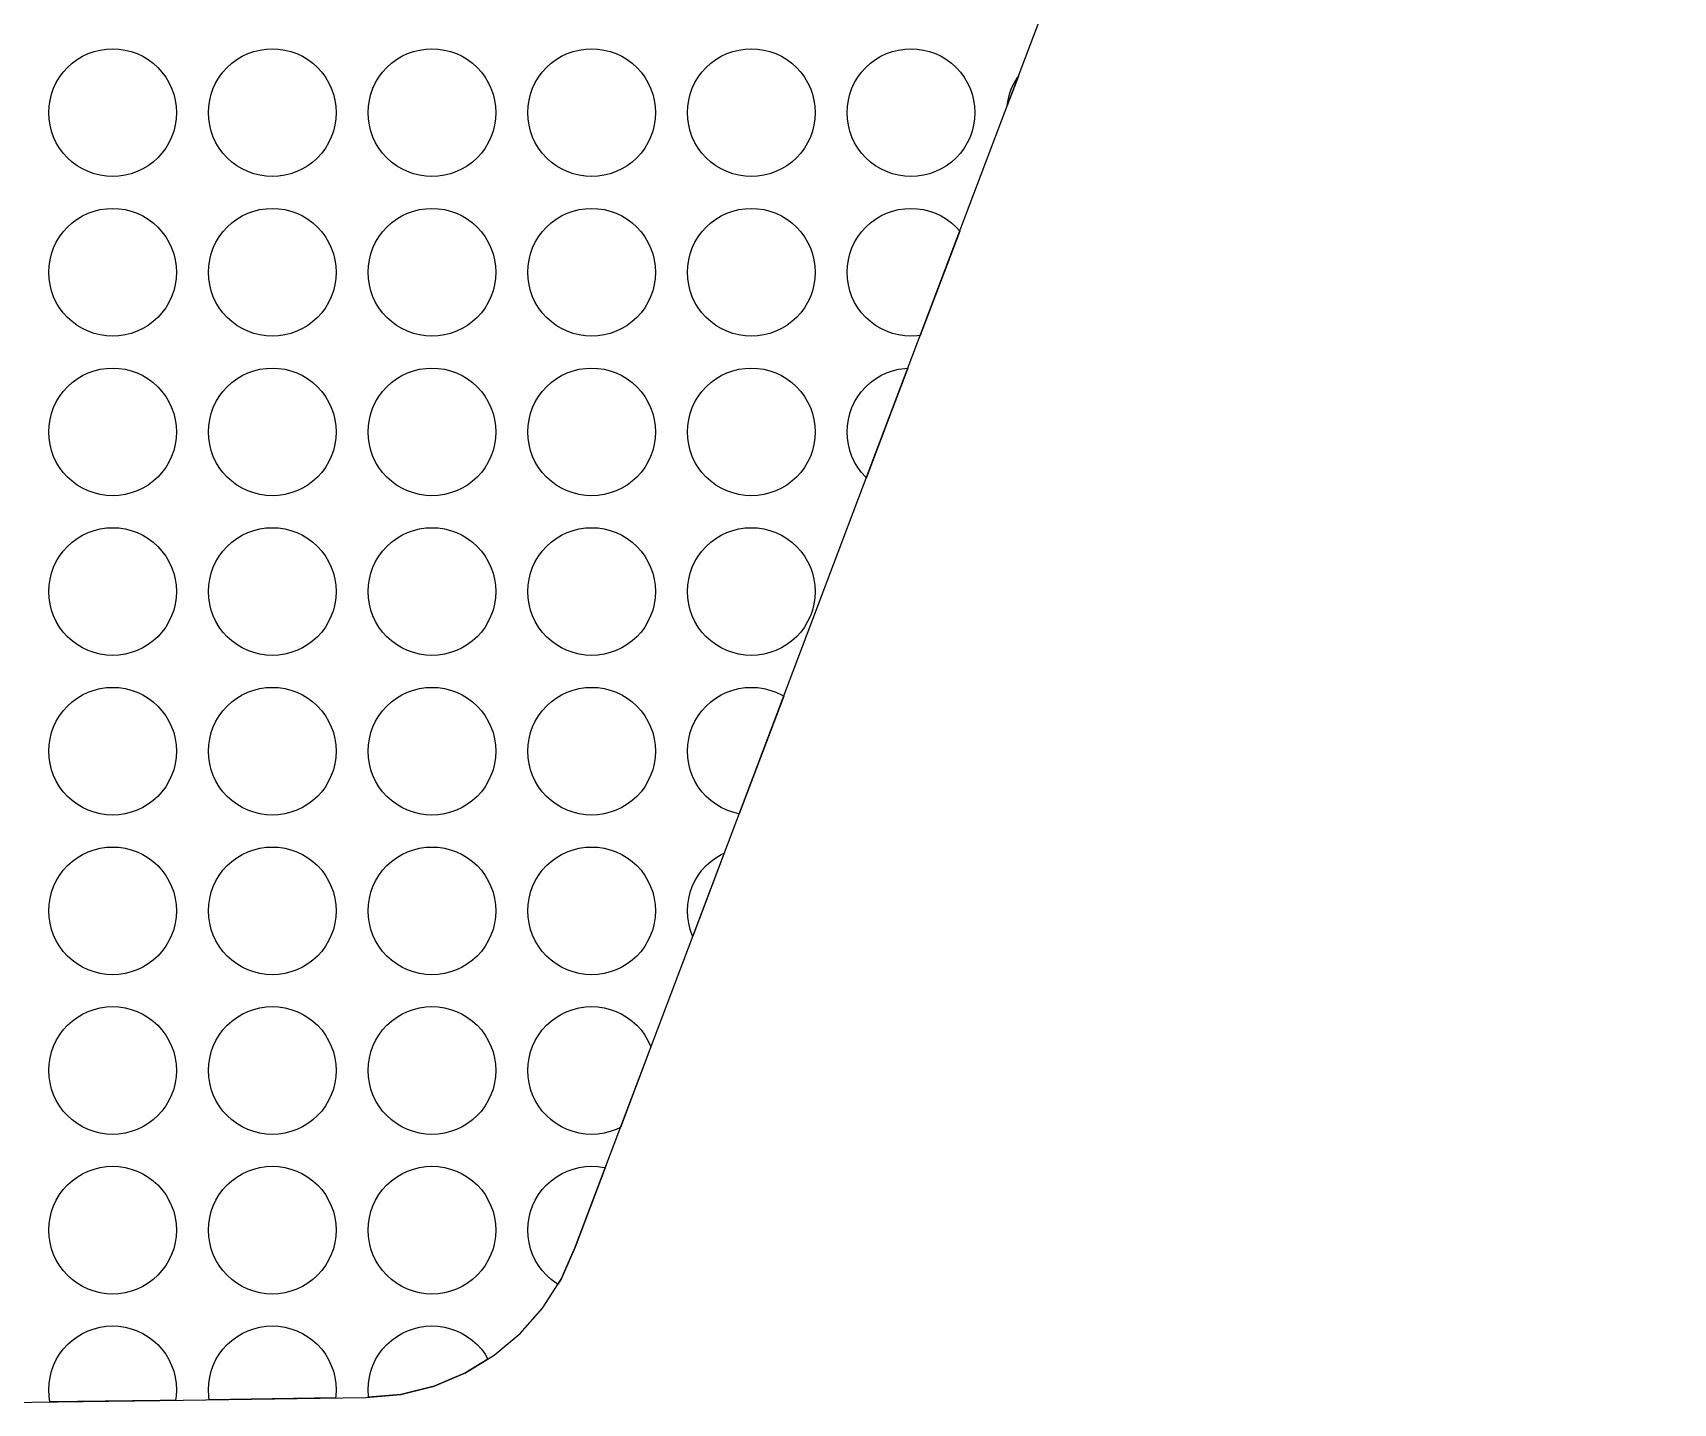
# Model space of a CAD drawing. Header units: millimetres. Extents: x 16 to 138, y -290 to -202.
# Drawn here: x 42.51 to 68.19, y -289.65 to -268.19 of the extents above; entities that cross this region are included whole.
import ezdxf

# ---------------------------------------------------------------- set-up
doc = ezdxf.new("R2010")
doc.units = ezdxf.units.MM
doc.layers.add('background', color=7, linetype='Continuous')
doc.layers.add('outline_2', color=3, linetype='Continuous')

msp = doc.modelspace()

# ---------------------------------------------------------------- linework, layer by layer
at = {"layer": 'background'}
for points in [[(44.755, -269.443), (44.751, -269.541), (44.736, -269.638), (44.712, -269.733), (44.679, -269.825), (44.637, -269.914), (44.587, -269.998), (44.528, -270.077), (44.462, -270.15), (44.39, -270.216), (44.311, -270.274), (44.227, -270.324), (44.138, -270.366), (44.046, -270.399), (43.95, -270.423), (43.853, -270.438), (43.755, -270.443), (43.657, -270.438), (43.56, -270.423), (43.465, -270.399), (43.373, -270.366), (43.284, -270.324), (43.2, -270.274), (43.121, -270.216), (43.048, -270.15), (42.982, -270.077), (42.924, -269.998), (42.873, -269.914), (42.831, -269.825), (42.798, -269.733), (42.775, -269.638), (42.76, -269.541), (42.755, -269.443), (42.76, -269.345), (42.775, -269.247), (42.798, -269.152), (42.831, -269.06), (42.873, -268.971), (42.924, -268.887), (42.982, -268.808), (43.048, -268.735), (43.121, -268.67), (43.2, -268.611), (43.284, -268.561), (43.373, -268.519), (43.465, -268.486), (43.56, -268.462), (43.657, -268.447), (43.755, -268.443), (43.853, -268.447), (43.95, -268.462), (44.046, -268.486), (44.138, -268.519), (44.227, -268.561), (44.311, -268.611), (44.39, -268.67), (44.462, -268.735), (44.528, -268.808), (44.587, -268.887), (44.637, -268.971), (44.679, -269.06), (44.712, -269.152), (44.736, -269.247), (44.751, -269.345)], [(47.255, -269.443), (47.251, -269.541), (47.236, -269.638), (47.212, -269.733), (47.179, -269.825), (47.137, -269.914), (47.087, -269.998), (47.028, -270.077), (46.962, -270.15), (46.89, -270.216), (46.811, -270.274), (46.727, -270.324), (46.638, -270.366), (46.546, -270.399), (46.45, -270.423), (46.353, -270.438), (46.255, -270.443), (46.157, -270.438), (46.06, -270.423), (45.965, -270.399), (45.873, -270.366), (45.784, -270.324), (45.7, -270.274), (45.621, -270.216), (45.548, -270.15), (45.482, -270.077), (45.424, -269.998), (45.373, -269.914), (45.331, -269.825), (45.298, -269.733), (45.275, -269.638), (45.26, -269.541), (45.255, -269.443), (45.26, -269.345), (45.275, -269.247), (45.298, -269.152), (45.331, -269.06), (45.373, -268.971), (45.424, -268.887), (45.482, -268.808), (45.548, -268.735), (45.621, -268.67), (45.7, -268.611), (45.784, -268.561), (45.873, -268.519), (45.965, -268.486), (46.06, -268.462), (46.157, -268.447), (46.255, -268.443), (46.353, -268.447), (46.45, -268.462), (46.546, -268.486), (46.638, -268.519), (46.727, -268.561), (46.811, -268.611), (46.89, -268.67), (46.962, -268.735), (47.028, -268.808), (47.087, -268.887), (47.137, -268.971), (47.179, -269.06), (47.212, -269.152), (47.236, -269.247), (47.251, -269.345)], [(49.755, -269.443), (49.751, -269.541), (49.736, -269.638), (49.712, -269.733), (49.679, -269.825), (49.637, -269.914), (49.587, -269.998), (49.528, -270.077), (49.462, -270.15), (49.39, -270.216), (49.311, -270.274), (49.227, -270.324), (49.138, -270.366), (49.046, -270.399), (48.95, -270.423), (48.853, -270.438), (48.755, -270.443), (48.657, -270.438), (48.56, -270.423), (48.465, -270.399), (48.373, -270.366), (48.284, -270.324), (48.2, -270.274), (48.121, -270.216), (48.048, -270.15), (47.982, -270.077), (47.924, -269.998), (47.873, -269.914), (47.831, -269.825), (47.798, -269.733), (47.775, -269.638), (47.76, -269.541), (47.755, -269.443), (47.76, -269.345), (47.775, -269.247), (47.798, -269.152), (47.831, -269.06), (47.873, -268.971), (47.924, -268.887), (47.982, -268.808), (48.048, -268.735), (48.121, -268.67), (48.2, -268.611), (48.284, -268.561), (48.373, -268.519), (48.465, -268.486), (48.56, -268.462), (48.657, -268.447), (48.755, -268.443), (48.853, -268.447), (48.95, -268.462), (49.046, -268.486), (49.138, -268.519), (49.227, -268.561), (49.311, -268.611), (49.39, -268.67), (49.462, -268.735), (49.528, -268.808), (49.587, -268.887), (49.637, -268.971), (49.679, -269.06), (49.712, -269.152), (49.736, -269.247), (49.751, -269.345)], [(52.255, -269.443), (52.251, -269.541), (52.236, -269.638), (52.212, -269.733), (52.179, -269.825), (52.137, -269.914), (52.087, -269.998), (52.028, -270.077), (51.962, -270.15), (51.89, -270.216), (51.811, -270.274), (51.727, -270.324), (51.638, -270.366), (51.546, -270.399), (51.45, -270.423), (51.353, -270.438), (51.255, -270.443), (51.157, -270.438), (51.06, -270.423), (50.965, -270.399), (50.873, -270.366), (50.784, -270.324), (50.7, -270.274), (50.621, -270.216), (50.548, -270.15), (50.482, -270.077), (50.424, -269.998), (50.373, -269.914), (50.331, -269.825), (50.298, -269.733), (50.275, -269.638), (50.26, -269.541), (50.255, -269.443), (50.26, -269.345), (50.275, -269.247), (50.298, -269.152), (50.331, -269.06), (50.373, -268.971), (50.424, -268.887), (50.482, -268.808), (50.548, -268.735), (50.621, -268.67), (50.7, -268.611), (50.784, -268.561), (50.873, -268.519), (50.965, -268.486), (51.06, -268.462), (51.157, -268.447), (51.255, -268.443), (51.353, -268.447), (51.45, -268.462), (51.546, -268.486), (51.638, -268.519), (51.727, -268.561), (51.811, -268.611), (51.89, -268.67), (51.962, -268.735), (52.028, -268.808), (52.087, -268.887), (52.137, -268.971), (52.179, -269.06), (52.212, -269.152), (52.236, -269.247), (52.251, -269.345)], [(54.755, -269.443), (54.751, -269.541), (54.736, -269.638), (54.712, -269.733), (54.679, -269.825), (54.637, -269.914), (54.587, -269.998), (54.528, -270.077), (54.462, -270.15), (54.39, -270.216), (54.311, -270.274), (54.227, -270.324), (54.138, -270.366), (54.046, -270.399), (53.95, -270.423), (53.853, -270.438), (53.755, -270.443), (53.657, -270.438), (53.56, -270.423), (53.465, -270.399), (53.373, -270.366), (53.284, -270.324), (53.2, -270.274), (53.121, -270.216), (53.048, -270.15), (52.982, -270.077), (52.924, -269.998), (52.873, -269.914), (52.831, -269.825), (52.798, -269.733), (52.775, -269.638), (52.76, -269.541), (52.755, -269.443), (52.76, -269.345), (52.775, -269.247), (52.798, -269.152), (52.831, -269.06), (52.873, -268.971), (52.924, -268.887), (52.982, -268.808), (53.048, -268.735), (53.121, -268.67), (53.2, -268.611), (53.284, -268.561), (53.373, -268.519), (53.465, -268.486), (53.56, -268.462), (53.657, -268.447), (53.755, -268.443), (53.853, -268.447), (53.95, -268.462), (54.046, -268.486), (54.138, -268.519), (54.227, -268.561), (54.311, -268.611), (54.39, -268.67), (54.462, -268.735), (54.528, -268.808), (54.587, -268.887), (54.637, -268.971), (54.679, -269.06), (54.712, -269.152), (54.736, -269.247), (54.751, -269.345)], [(57.255, -269.443), (57.251, -269.541), (57.236, -269.638), (57.212, -269.733), (57.179, -269.825), (57.137, -269.914), (57.087, -269.998), (57.028, -270.077), (56.962, -270.15), (56.89, -270.216), (56.811, -270.274), (56.727, -270.324), (56.638, -270.366), (56.546, -270.399), (56.45, -270.423), (56.353, -270.438), (56.255, -270.443), (56.157, -270.438), (56.06, -270.423), (55.965, -270.399), (55.873, -270.366), (55.784, -270.324), (55.7, -270.274), (55.621, -270.216), (55.548, -270.15), (55.482, -270.077), (55.424, -269.998), (55.373, -269.914), (55.331, -269.825), (55.298, -269.733), (55.275, -269.638), (55.26, -269.541), (55.255, -269.443), (55.26, -269.345), (55.275, -269.247), (55.298, -269.152), (55.331, -269.06), (55.373, -268.971), (55.424, -268.887), (55.482, -268.808), (55.548, -268.735), (55.621, -268.67), (55.7, -268.611), (55.784, -268.561), (55.873, -268.519), (55.965, -268.486), (56.06, -268.462), (56.157, -268.447), (56.255, -268.443), (56.353, -268.447), (56.45, -268.462), (56.546, -268.486), (56.638, -268.519), (56.727, -268.561), (56.811, -268.611), (56.89, -268.67), (56.962, -268.735), (57.028, -268.808), (57.087, -268.887), (57.137, -268.971), (57.179, -269.06), (57.212, -269.152), (57.236, -269.247), (57.251, -269.345)], [(57.762, -269.33), (57.775, -269.247), (57.798, -269.152), (57.831, -269.06), (57.873, -268.971), (57.924, -268.887), (57.936, -268.87)], [(44.755, -271.943), (44.751, -272.041), (44.736, -272.138), (44.712, -272.233), (44.679, -272.325), (44.637, -272.414), (44.587, -272.498), (44.528, -272.577), (44.462, -272.65), (44.39, -272.716), (44.311, -272.774), (44.227, -272.824), (44.138, -272.866), (44.046, -272.899), (43.95, -272.923), (43.853, -272.938), (43.755, -272.943), (43.657, -272.938), (43.56, -272.923), (43.465, -272.899), (43.373, -272.866), (43.284, -272.824), (43.2, -272.774), (43.121, -272.716), (43.048, -272.65), (42.982, -272.577), (42.924, -272.498), (42.873, -272.414), (42.831, -272.325), (42.798, -272.233), (42.775, -272.138), (42.76, -272.041), (42.755, -271.943), (42.76, -271.845), (42.775, -271.747), (42.798, -271.652), (42.831, -271.56), (42.873, -271.471), (42.924, -271.387), (42.982, -271.308), (43.048, -271.235), (43.121, -271.17), (43.2, -271.111), (43.284, -271.061), (43.373, -271.019), (43.465, -270.986), (43.56, -270.962), (43.657, -270.947), (43.755, -270.943), (43.853, -270.947), (43.95, -270.962), (44.046, -270.986), (44.138, -271.019), (44.227, -271.061), (44.311, -271.111), (44.39, -271.17), (44.462, -271.235), (44.528, -271.308), (44.587, -271.387), (44.637, -271.471), (44.679, -271.56), (44.712, -271.652), (44.736, -271.747), (44.751, -271.845)], [(47.255, -271.943), (47.251, -272.041), (47.236, -272.138), (47.212, -272.233), (47.179, -272.325), (47.137, -272.414), (47.087, -272.498), (47.028, -272.577), (46.962, -272.65), (46.89, -272.716), (46.811, -272.774), (46.727, -272.824), (46.638, -272.866), (46.546, -272.899), (46.45, -272.923), (46.353, -272.938), (46.255, -272.943), (46.157, -272.938), (46.06, -272.923), (45.965, -272.899), (45.873, -272.866), (45.784, -272.824), (45.7, -272.774), (45.621, -272.716), (45.548, -272.65), (45.482, -272.577), (45.424, -272.498), (45.373, -272.414), (45.331, -272.325), (45.298, -272.233), (45.275, -272.138), (45.26, -272.041), (45.255, -271.943), (45.26, -271.845), (45.275, -271.747), (45.298, -271.652), (45.331, -271.56), (45.373, -271.471), (45.424, -271.387), (45.482, -271.308), (45.548, -271.235), (45.621, -271.17), (45.7, -271.111), (45.784, -271.061), (45.873, -271.019), (45.965, -270.986), (46.06, -270.962), (46.157, -270.947), (46.255, -270.943), (46.353, -270.947), (46.45, -270.962), (46.546, -270.986), (46.638, -271.019), (46.727, -271.061), (46.811, -271.111), (46.89, -271.17), (46.962, -271.235), (47.028, -271.308), (47.087, -271.387), (47.137, -271.471), (47.179, -271.56), (47.212, -271.652), (47.236, -271.747), (47.251, -271.845)], [(49.755, -271.943), (49.751, -272.041), (49.736, -272.138), (49.712, -272.233), (49.679, -272.325), (49.637, -272.414), (49.587, -272.498), (49.528, -272.577), (49.462, -272.65), (49.39, -272.716), (49.311, -272.774), (49.227, -272.824), (49.138, -272.866), (49.046, -272.899), (48.95, -272.923), (48.853, -272.938), (48.755, -272.943), (48.657, -272.938), (48.56, -272.923), (48.465, -272.899), (48.373, -272.866), (48.284, -272.824), (48.2, -272.774), (48.121, -272.716), (48.048, -272.65), (47.982, -272.577), (47.924, -272.498), (47.873, -272.414), (47.831, -272.325), (47.798, -272.233), (47.775, -272.138), (47.76, -272.041), (47.755, -271.943), (47.76, -271.845), (47.775, -271.747), (47.798, -271.652), (47.831, -271.56), (47.873, -271.471), (47.924, -271.387), (47.982, -271.308), (48.048, -271.235), (48.121, -271.17), (48.2, -271.111), (48.284, -271.061), (48.373, -271.019), (48.465, -270.986), (48.56, -270.962), (48.657, -270.947), (48.755, -270.943), (48.853, -270.947), (48.95, -270.962), (49.046, -270.986), (49.138, -271.019), (49.227, -271.061), (49.311, -271.111), (49.39, -271.17), (49.462, -271.235), (49.528, -271.308), (49.587, -271.387), (49.637, -271.471), (49.679, -271.56), (49.712, -271.652), (49.736, -271.747), (49.751, -271.845)], [(52.255, -271.943), (52.251, -272.041), (52.236, -272.138), (52.212, -272.233), (52.179, -272.325), (52.137, -272.414), (52.087, -272.498), (52.028, -272.577), (51.962, -272.65), (51.89, -272.716), (51.811, -272.774), (51.727, -272.824), (51.638, -272.866), (51.546, -272.899), (51.45, -272.923), (51.353, -272.938), (51.255, -272.943), (51.157, -272.938), (51.06, -272.923), (50.965, -272.899), (50.873, -272.866), (50.784, -272.824), (50.7, -272.774), (50.621, -272.716), (50.548, -272.65), (50.482, -272.577), (50.424, -272.498), (50.373, -272.414), (50.331, -272.325), (50.298, -272.233), (50.275, -272.138), (50.26, -272.041), (50.255, -271.943), (50.26, -271.845), (50.275, -271.747), (50.298, -271.652), (50.331, -271.56), (50.373, -271.471), (50.424, -271.387), (50.482, -271.308), (50.548, -271.235), (50.621, -271.17), (50.7, -271.111), (50.784, -271.061), (50.873, -271.019), (50.965, -270.986), (51.06, -270.962), (51.157, -270.947), (51.255, -270.943), (51.353, -270.947), (51.45, -270.962), (51.546, -270.986), (51.638, -271.019), (51.727, -271.061), (51.811, -271.111), (51.89, -271.17), (51.962, -271.235), (52.028, -271.308), (52.087, -271.387), (52.137, -271.471), (52.179, -271.56), (52.212, -271.652), (52.236, -271.747), (52.251, -271.845)], [(54.755, -271.943), (54.751, -272.041), (54.736, -272.138), (54.712, -272.233), (54.679, -272.325), (54.637, -272.414), (54.587, -272.498), (54.528, -272.577), (54.462, -272.65), (54.39, -272.716), (54.311, -272.774), (54.227, -272.824), (54.138, -272.866), (54.046, -272.899), (53.95, -272.923), (53.853, -272.938), (53.755, -272.943), (53.657, -272.938), (53.56, -272.923), (53.465, -272.899), (53.373, -272.866), (53.284, -272.824), (53.2, -272.774), (53.121, -272.716), (53.048, -272.65), (52.982, -272.577), (52.924, -272.498), (52.873, -272.414), (52.831, -272.325), (52.798, -272.233), (52.775, -272.138), (52.76, -272.041), (52.755, -271.943), (52.76, -271.845), (52.775, -271.747), (52.798, -271.652), (52.831, -271.56), (52.873, -271.471), (52.924, -271.387), (52.982, -271.308), (53.048, -271.235), (53.121, -271.17), (53.2, -271.111), (53.284, -271.061), (53.373, -271.019), (53.465, -270.986), (53.56, -270.962), (53.657, -270.947), (53.755, -270.943), (53.853, -270.947), (53.95, -270.962), (54.046, -270.986), (54.138, -271.019), (54.227, -271.061), (54.311, -271.111), (54.39, -271.17), (54.462, -271.235), (54.528, -271.308), (54.587, -271.387), (54.637, -271.471), (54.679, -271.56), (54.712, -271.652), (54.736, -271.747), (54.751, -271.845)], [(56.4, -272.931), (56.353, -272.938), (56.255, -272.943), (56.157, -272.938), (56.06, -272.923), (55.965, -272.899), (55.873, -272.866), (55.784, -272.824), (55.7, -272.774), (55.621, -272.716), (55.548, -272.65), (55.482, -272.577), (55.424, -272.498), (55.373, -272.414), (55.331, -272.325), (55.298, -272.233), (55.275, -272.138), (55.26, -272.041), (55.255, -271.943), (55.26, -271.845), (55.275, -271.747), (55.298, -271.652), (55.331, -271.56), (55.373, -271.471), (55.424, -271.387), (55.482, -271.308), (55.548, -271.235), (55.621, -271.17), (55.7, -271.111), (55.784, -271.061), (55.873, -271.019), (55.965, -270.986), (56.06, -270.962), (56.157, -270.947), (56.255, -270.943), (56.353, -270.947), (56.45, -270.962), (56.546, -270.986), (56.638, -271.019), (56.727, -271.061), (56.811, -271.111), (56.89, -271.17), (56.962, -271.235), (57.018, -271.297)], [(44.755, -274.443), (44.751, -274.541), (44.736, -274.638), (44.712, -274.733), (44.679, -274.825), (44.637, -274.914), (44.587, -274.998), (44.528, -275.077), (44.462, -275.15), (44.39, -275.216), (44.311, -275.274), (44.227, -275.324), (44.138, -275.366), (44.046, -275.399), (43.95, -275.423), (43.853, -275.438), (43.755, -275.443), (43.657, -275.438), (43.56, -275.423), (43.465, -275.399), (43.373, -275.366), (43.284, -275.324), (43.2, -275.274), (43.121, -275.216), (43.048, -275.15), (42.982, -275.077), (42.924, -274.998), (42.873, -274.914), (42.831, -274.825), (42.798, -274.733), (42.775, -274.638), (42.76, -274.541), (42.755, -274.443), (42.76, -274.345), (42.775, -274.247), (42.798, -274.152), (42.831, -274.06), (42.873, -273.971), (42.924, -273.887), (42.982, -273.808), (43.048, -273.735), (43.121, -273.67), (43.2, -273.611), (43.284, -273.561), (43.373, -273.519), (43.465, -273.486), (43.56, -273.462), (43.657, -273.447), (43.755, -273.443), (43.853, -273.447), (43.95, -273.462), (44.046, -273.486), (44.138, -273.519), (44.227, -273.561), (44.311, -273.611), (44.39, -273.67), (44.462, -273.735), (44.528, -273.808), (44.587, -273.887), (44.637, -273.971), (44.679, -274.06), (44.712, -274.152), (44.736, -274.247), (44.751, -274.345)], [(47.255, -274.443), (47.251, -274.541), (47.236, -274.638), (47.212, -274.733), (47.179, -274.825), (47.137, -274.914), (47.087, -274.998), (47.028, -275.077), (46.962, -275.15), (46.89, -275.216), (46.811, -275.274), (46.727, -275.324), (46.638, -275.366), (46.546, -275.399), (46.45, -275.423), (46.353, -275.438), (46.255, -275.443), (46.157, -275.438), (46.06, -275.423), (45.965, -275.399), (45.873, -275.366), (45.784, -275.324), (45.7, -275.274), (45.621, -275.216), (45.548, -275.15), (45.482, -275.077), (45.424, -274.998), (45.373, -274.914), (45.331, -274.825), (45.298, -274.733), (45.275, -274.638), (45.26, -274.541), (45.255, -274.443), (45.26, -274.345), (45.275, -274.247), (45.298, -274.152), (45.331, -274.06), (45.373, -273.971), (45.424, -273.887), (45.482, -273.808), (45.548, -273.735), (45.621, -273.67), (45.7, -273.611), (45.784, -273.561), (45.873, -273.519), (45.965, -273.486), (46.06, -273.462), (46.157, -273.447), (46.255, -273.443), (46.353, -273.447), (46.45, -273.462), (46.546, -273.486), (46.638, -273.519), (46.727, -273.561), (46.811, -273.611), (46.89, -273.67), (46.962, -273.735), (47.028, -273.808), (47.087, -273.887), (47.137, -273.971), (47.179, -274.06), (47.212, -274.152), (47.236, -274.247), (47.251, -274.345)], [(49.755, -274.443), (49.751, -274.541), (49.736, -274.638), (49.712, -274.733), (49.679, -274.825), (49.637, -274.914), (49.587, -274.998), (49.528, -275.077), (49.462, -275.15), (49.39, -275.216), (49.311, -275.274), (49.227, -275.324), (49.138, -275.366), (49.046, -275.399), (48.95, -275.423), (48.853, -275.438), (48.755, -275.443), (48.657, -275.438), (48.56, -275.423), (48.465, -275.399), (48.373, -275.366), (48.284, -275.324), (48.2, -275.274), (48.121, -275.216), (48.048, -275.15), (47.982, -275.077), (47.924, -274.998), (47.873, -274.914), (47.831, -274.825), (47.798, -274.733), (47.775, -274.638), (47.76, -274.541), (47.755, -274.443), (47.76, -274.345), (47.775, -274.247), (47.798, -274.152), (47.831, -274.06), (47.873, -273.971), (47.924, -273.887), (47.982, -273.808), (48.048, -273.735), (48.121, -273.67), (48.2, -273.611), (48.284, -273.561), (48.373, -273.519), (48.465, -273.486), (48.56, -273.462), (48.657, -273.447), (48.755, -273.443), (48.853, -273.447), (48.95, -273.462), (49.046, -273.486), (49.138, -273.519), (49.227, -273.561), (49.311, -273.611), (49.39, -273.67), (49.462, -273.735), (49.528, -273.808), (49.587, -273.887), (49.637, -273.971), (49.679, -274.06), (49.712, -274.152), (49.736, -274.247), (49.751, -274.345)], [(52.255, -274.443), (52.251, -274.541), (52.236, -274.638), (52.212, -274.733), (52.179, -274.825), (52.137, -274.914), (52.087, -274.998), (52.028, -275.077), (51.962, -275.15), (51.89, -275.216), (51.811, -275.274), (51.727, -275.324), (51.638, -275.366), (51.546, -275.399), (51.45, -275.423), (51.353, -275.438), (51.255, -275.443), (51.157, -275.438), (51.06, -275.423), (50.965, -275.399), (50.873, -275.366), (50.784, -275.324), (50.7, -275.274), (50.621, -275.216), (50.548, -275.15), (50.482, -275.077), (50.424, -274.998), (50.373, -274.914), (50.331, -274.825), (50.298, -274.733), (50.275, -274.638), (50.26, -274.541), (50.255, -274.443), (50.26, -274.345), (50.275, -274.247), (50.298, -274.152), (50.331, -274.06), (50.373, -273.971), (50.424, -273.887), (50.482, -273.808), (50.548, -273.735), (50.621, -273.67), (50.7, -273.611), (50.784, -273.561), (50.873, -273.519), (50.965, -273.486), (51.06, -273.462), (51.157, -273.447), (51.255, -273.443), (51.353, -273.447), (51.45, -273.462), (51.546, -273.486), (51.638, -273.519), (51.727, -273.561), (51.811, -273.611), (51.89, -273.67), (51.962, -273.735), (52.028, -273.808), (52.087, -273.887), (52.137, -273.971), (52.179, -274.06), (52.212, -274.152), (52.236, -274.247), (52.251, -274.345)], [(54.755, -274.443), (54.751, -274.541), (54.736, -274.638), (54.712, -274.733), (54.679, -274.825), (54.637, -274.914), (54.587, -274.998), (54.528, -275.077), (54.462, -275.15), (54.39, -275.216), (54.311, -275.274), (54.227, -275.324), (54.138, -275.366), (54.046, -275.399), (53.95, -275.423), (53.853, -275.438), (53.755, -275.443), (53.657, -275.438), (53.56, -275.423), (53.465, -275.399), (53.373, -275.366), (53.284, -275.324), (53.2, -275.274), (53.121, -275.216), (53.048, -275.15), (52.982, -275.077), (52.924, -274.998), (52.873, -274.914), (52.831, -274.825), (52.798, -274.733), (52.775, -274.638), (52.76, -274.541), (52.755, -274.443), (52.76, -274.345), (52.775, -274.247), (52.798, -274.152), (52.831, -274.06), (52.873, -273.971), (52.924, -273.887), (52.982, -273.808), (53.048, -273.735), (53.121, -273.67), (53.2, -273.611), (53.284, -273.561), (53.373, -273.519), (53.465, -273.486), (53.56, -273.462), (53.657, -273.447), (53.755, -273.443), (53.853, -273.447), (53.95, -273.462), (54.046, -273.486), (54.138, -273.519), (54.227, -273.561), (54.311, -273.611), (54.39, -273.67), (54.462, -273.735), (54.528, -273.808), (54.587, -273.887), (54.637, -273.971), (54.679, -274.06), (54.712, -274.152), (54.736, -274.247), (54.751, -274.345)], [(55.909, -274.228), (55.557, -275.158), (55.548, -275.15), (55.482, -275.077), (55.424, -274.998), (55.373, -274.914), (55.331, -274.825), (55.298, -274.733), (55.275, -274.638), (55.26, -274.541), (55.255, -274.443), (55.26, -274.345), (55.275, -274.247), (55.298, -274.152), (55.331, -274.06), (55.373, -273.971), (55.424, -273.887), (55.482, -273.808), (55.548, -273.735), (55.621, -273.67), (55.7, -273.611), (55.784, -273.561), (55.873, -273.519), (55.965, -273.486), (56.06, -273.462), (56.157, -273.447), (56.205, -273.445)], [(44.755, -276.943), (44.751, -277.041), (44.736, -277.138), (44.712, -277.233), (44.679, -277.325), (44.637, -277.414), (44.587, -277.498), (44.528, -277.577), (44.462, -277.65), (44.39, -277.716), (44.311, -277.774), (44.227, -277.824), (44.138, -277.866), (44.046, -277.899), (43.95, -277.923), (43.853, -277.938), (43.755, -277.943), (43.657, -277.938), (43.56, -277.923), (43.465, -277.899), (43.373, -277.866), (43.284, -277.824), (43.2, -277.774), (43.121, -277.716), (43.048, -277.65), (42.982, -277.577), (42.924, -277.498), (42.873, -277.414), (42.831, -277.325), (42.798, -277.233), (42.775, -277.138), (42.76, -277.041), (42.755, -276.943), (42.76, -276.845), (42.775, -276.747), (42.798, -276.652), (42.831, -276.56), (42.873, -276.471), (42.924, -276.387), (42.982, -276.308), (43.048, -276.235), (43.121, -276.17), (43.2, -276.111), (43.284, -276.061), (43.373, -276.019), (43.465, -275.986), (43.56, -275.962), (43.657, -275.947), (43.755, -275.943), (43.853, -275.947), (43.95, -275.962), (44.046, -275.986), (44.138, -276.019), (44.227, -276.061), (44.311, -276.111), (44.39, -276.17), (44.462, -276.235), (44.528, -276.308), (44.587, -276.387), (44.637, -276.471), (44.679, -276.56), (44.712, -276.652), (44.736, -276.747), (44.751, -276.845)], [(47.255, -276.943), (47.251, -277.041), (47.236, -277.138), (47.212, -277.233), (47.179, -277.325), (47.137, -277.414), (47.087, -277.498), (47.028, -277.577), (46.962, -277.65), (46.89, -277.716), (46.811, -277.774), (46.727, -277.824), (46.638, -277.866), (46.546, -277.899), (46.45, -277.923), (46.353, -277.938), (46.255, -277.943), (46.157, -277.938), (46.06, -277.923), (45.965, -277.899), (45.873, -277.866), (45.784, -277.824), (45.7, -277.774), (45.621, -277.716), (45.548, -277.65), (45.482, -277.577), (45.424, -277.498), (45.373, -277.414), (45.331, -277.325), (45.298, -277.233), (45.275, -277.138), (45.26, -277.041), (45.255, -276.943), (45.26, -276.845), (45.275, -276.747), (45.298, -276.652), (45.331, -276.56), (45.373, -276.471), (45.424, -276.387), (45.482, -276.308), (45.548, -276.235), (45.621, -276.17), (45.7, -276.111), (45.784, -276.061), (45.873, -276.019), (45.965, -275.986), (46.06, -275.962), (46.157, -275.947), (46.255, -275.943), (46.353, -275.947), (46.45, -275.962), (46.546, -275.986), (46.638, -276.019), (46.727, -276.061), (46.811, -276.111), (46.89, -276.17), (46.962, -276.235), (47.028, -276.308), (47.087, -276.387), (47.137, -276.471), (47.179, -276.56), (47.212, -276.652), (47.236, -276.747), (47.251, -276.845)], [(49.755, -276.943), (49.751, -277.041), (49.736, -277.138), (49.712, -277.233), (49.679, -277.325), (49.637, -277.414), (49.587, -277.498), (49.528, -277.577), (49.462, -277.65), (49.39, -277.716), (49.311, -277.774), (49.227, -277.824), (49.138, -277.866), (49.046, -277.899), (48.95, -277.923), (48.853, -277.938), (48.755, -277.943), (48.657, -277.938), (48.56, -277.923), (48.465, -277.899), (48.373, -277.866), (48.284, -277.824), (48.2, -277.774), (48.121, -277.716), (48.048, -277.65), (47.982, -277.577), (47.924, -277.498), (47.873, -277.414), (47.831, -277.325), (47.798, -277.233), (47.775, -277.138), (47.76, -277.041), (47.755, -276.943), (47.76, -276.845), (47.775, -276.747), (47.798, -276.652), (47.831, -276.56), (47.873, -276.471), (47.924, -276.387), (47.982, -276.308), (48.048, -276.235), (48.121, -276.17), (48.2, -276.111), (48.284, -276.061), (48.373, -276.019), (48.465, -275.986), (48.56, -275.962), (48.657, -275.947), (48.755, -275.943), (48.853, -275.947), (48.95, -275.962), (49.046, -275.986), (49.138, -276.019), (49.227, -276.061), (49.311, -276.111), (49.39, -276.17), (49.462, -276.235), (49.528, -276.308), (49.587, -276.387), (49.637, -276.471), (49.679, -276.56), (49.712, -276.652), (49.736, -276.747), (49.751, -276.845)], [(52.255, -276.943), (52.251, -277.041), (52.236, -277.138), (52.212, -277.233), (52.179, -277.325), (52.137, -277.414), (52.087, -277.498), (52.028, -277.577), (51.962, -277.65), (51.89, -277.716), (51.811, -277.774), (51.727, -277.824), (51.638, -277.866), (51.546, -277.899), (51.45, -277.923), (51.353, -277.938), (51.255, -277.943), (51.157, -277.938), (51.06, -277.923), (50.965, -277.899), (50.873, -277.866), (50.784, -277.824), (50.7, -277.774), (50.621, -277.716), (50.548, -277.65), (50.482, -277.577), (50.424, -277.498), (50.373, -277.414), (50.331, -277.325), (50.298, -277.233), (50.275, -277.138), (50.26, -277.041), (50.255, -276.943), (50.26, -276.845), (50.275, -276.747), (50.298, -276.652), (50.331, -276.56), (50.373, -276.471), (50.424, -276.387), (50.482, -276.308), (50.548, -276.235), (50.621, -276.17), (50.7, -276.111), (50.784, -276.061), (50.873, -276.019), (50.965, -275.986), (51.06, -275.962), (51.157, -275.947), (51.255, -275.943), (51.353, -275.947), (51.45, -275.962), (51.546, -275.986), (51.638, -276.019), (51.727, -276.061), (51.811, -276.111), (51.89, -276.17), (51.962, -276.235), (52.028, -276.308), (52.087, -276.387), (52.137, -276.471), (52.179, -276.56), (52.212, -276.652), (52.236, -276.747), (52.251, -276.845)], [(54.755, -276.943), (54.751, -277.041), (54.736, -277.138), (54.712, -277.233), (54.679, -277.325), (54.637, -277.414), (54.587, -277.498), (54.528, -277.577), (54.462, -277.65), (54.39, -277.716), (54.311, -277.774), (54.227, -277.824), (54.138, -277.866), (54.046, -277.899), (53.95, -277.923), (53.853, -277.938), (53.755, -277.943), (53.657, -277.938), (53.56, -277.923), (53.465, -277.899), (53.373, -277.866), (53.284, -277.824), (53.2, -277.774), (53.121, -277.716), (53.048, -277.65), (52.982, -277.577), (52.924, -277.498), (52.873, -277.414), (52.831, -277.325), (52.798, -277.233), (52.775, -277.138), (52.76, -277.041), (52.755, -276.943), (52.76, -276.845), (52.775, -276.747), (52.798, -276.652), (52.831, -276.56), (52.873, -276.471), (52.924, -276.387), (52.982, -276.308), (53.048, -276.235), (53.121, -276.17), (53.2, -276.111), (53.284, -276.061), (53.373, -276.019), (53.465, -275.986), (53.56, -275.962), (53.657, -275.947), (53.755, -275.943), (53.853, -275.947), (53.95, -275.962), (54.046, -275.986), (54.138, -276.019), (54.227, -276.061), (54.311, -276.111), (54.39, -276.17), (54.462, -276.235), (54.528, -276.308), (54.587, -276.387), (54.637, -276.471), (54.679, -276.56), (54.712, -276.652), (54.736, -276.747), (54.751, -276.845)], [(44.755, -279.443), (44.751, -279.541), (44.736, -279.638), (44.712, -279.733), (44.679, -279.825), (44.637, -279.914), (44.587, -279.998), (44.528, -280.077), (44.462, -280.15), (44.39, -280.216), (44.311, -280.274), (44.227, -280.324), (44.138, -280.366), (44.046, -280.399), (43.95, -280.423), (43.853, -280.438), (43.755, -280.443), (43.657, -280.438), (43.56, -280.423), (43.465, -280.399), (43.373, -280.366), (43.284, -280.324), (43.2, -280.274), (43.121, -280.216), (43.048, -280.15), (42.982, -280.077), (42.924, -279.998), (42.873, -279.914), (42.831, -279.825), (42.798, -279.733), (42.775, -279.638), (42.76, -279.541), (42.755, -279.443), (42.76, -279.345), (42.775, -279.247), (42.798, -279.152), (42.831, -279.06), (42.873, -278.971), (42.924, -278.887), (42.982, -278.808), (43.048, -278.735), (43.121, -278.67), (43.2, -278.611), (43.284, -278.561), (43.373, -278.519), (43.465, -278.486), (43.56, -278.462), (43.657, -278.447), (43.755, -278.443), (43.853, -278.447), (43.95, -278.462), (44.046, -278.486), (44.138, -278.519), (44.227, -278.561), (44.311, -278.611), (44.39, -278.67), (44.462, -278.735), (44.528, -278.808), (44.587, -278.887), (44.637, -278.971), (44.679, -279.06), (44.712, -279.152), (44.736, -279.247), (44.751, -279.345)], [(47.255, -279.443), (47.251, -279.541), (47.236, -279.638), (47.212, -279.733), (47.179, -279.825), (47.137, -279.914), (47.087, -279.998), (47.028, -280.077), (46.962, -280.15), (46.89, -280.216), (46.811, -280.274), (46.727, -280.324), (46.638, -280.366), (46.546, -280.399), (46.45, -280.423), (46.353, -280.438), (46.255, -280.443), (46.157, -280.438), (46.06, -280.423), (45.965, -280.399), (45.873, -280.366), (45.784, -280.324), (45.7, -280.274), (45.621, -280.216), (45.548, -280.15), (45.482, -280.077), (45.424, -279.998), (45.373, -279.914), (45.331, -279.825), (45.298, -279.733), (45.275, -279.638), (45.26, -279.541), (45.255, -279.443), (45.26, -279.345), (45.275, -279.247), (45.298, -279.152), (45.331, -279.06), (45.373, -278.971), (45.424, -278.887), (45.482, -278.808), (45.548, -278.735), (45.621, -278.67), (45.7, -278.611), (45.784, -278.561), (45.873, -278.519), (45.965, -278.486), (46.06, -278.462), (46.157, -278.447), (46.255, -278.443), (46.353, -278.447), (46.45, -278.462), (46.546, -278.486), (46.638, -278.519), (46.727, -278.561), (46.811, -278.611), (46.89, -278.67), (46.962, -278.735), (47.028, -278.808), (47.087, -278.887), (47.137, -278.971), (47.179, -279.06), (47.212, -279.152), (47.236, -279.247), (47.251, -279.345)], [(49.755, -279.443), (49.751, -279.541), (49.736, -279.638), (49.712, -279.733), (49.679, -279.825), (49.637, -279.914), (49.587, -279.998), (49.528, -280.077), (49.462, -280.15), (49.39, -280.216), (49.311, -280.274), (49.227, -280.324), (49.138, -280.366), (49.046, -280.399), (48.95, -280.423), (48.853, -280.438), (48.755, -280.443), (48.657, -280.438), (48.56, -280.423), (48.465, -280.399), (48.373, -280.366), (48.284, -280.324), (48.2, -280.274), (48.121, -280.216), (48.048, -280.15), (47.982, -280.077), (47.924, -279.998), (47.873, -279.914), (47.831, -279.825), (47.798, -279.733), (47.775, -279.638), (47.76, -279.541), (47.755, -279.443), (47.76, -279.345), (47.775, -279.247), (47.798, -279.152), (47.831, -279.06), (47.873, -278.971), (47.924, -278.887), (47.982, -278.808), (48.048, -278.735), (48.121, -278.67), (48.2, -278.611), (48.284, -278.561), (48.373, -278.519), (48.465, -278.486), (48.56, -278.462), (48.657, -278.447), (48.755, -278.443), (48.853, -278.447), (48.95, -278.462), (49.046, -278.486), (49.138, -278.519), (49.227, -278.561), (49.311, -278.611), (49.39, -278.67), (49.462, -278.735), (49.528, -278.808), (49.587, -278.887), (49.637, -278.971), (49.679, -279.06), (49.712, -279.152), (49.736, -279.247), (49.751, -279.345)], [(52.255, -279.443), (52.251, -279.541), (52.236, -279.638), (52.212, -279.733), (52.179, -279.825), (52.137, -279.914), (52.087, -279.998), (52.028, -280.077), (51.962, -280.15), (51.89, -280.216), (51.811, -280.274), (51.727, -280.324), (51.638, -280.366), (51.546, -280.399), (51.45, -280.423), (51.353, -280.438), (51.255, -280.443), (51.157, -280.438), (51.06, -280.423), (50.965, -280.399), (50.873, -280.366), (50.784, -280.324), (50.7, -280.274), (50.621, -280.216), (50.548, -280.15), (50.482, -280.077), (50.424, -279.998), (50.373, -279.914), (50.331, -279.825), (50.298, -279.733), (50.275, -279.638), (50.26, -279.541), (50.255, -279.443), (50.26, -279.345), (50.275, -279.247), (50.298, -279.152), (50.331, -279.06), (50.373, -278.971), (50.424, -278.887), (50.482, -278.808), (50.548, -278.735), (50.621, -278.67), (50.7, -278.611), (50.784, -278.561), (50.873, -278.519), (50.965, -278.486), (51.06, -278.462), (51.157, -278.447), (51.255, -278.443), (51.353, -278.447), (51.45, -278.462), (51.546, -278.486), (51.638, -278.519), (51.727, -278.561), (51.811, -278.611), (51.89, -278.67), (51.962, -278.735), (52.028, -278.808), (52.087, -278.887), (52.137, -278.971), (52.179, -279.06), (52.212, -279.152), (52.236, -279.247), (52.251, -279.345)], [(53.564, -280.424), (53.56, -280.423), (53.465, -280.399), (53.373, -280.366), (53.284, -280.324), (53.2, -280.274), (53.121, -280.216), (53.048, -280.15), (52.982, -280.077), (52.924, -279.998), (52.873, -279.914), (52.831, -279.825), (52.798, -279.733), (52.775, -279.638), (52.76, -279.541), (52.755, -279.443), (52.76, -279.345), (52.775, -279.247), (52.798, -279.152), (52.831, -279.06), (52.873, -278.971), (52.924, -278.887), (52.982, -278.808), (53.048, -278.735), (53.121, -278.67), (53.2, -278.611), (53.284, -278.561), (53.373, -278.519), (53.465, -278.486), (53.56, -278.462), (53.657, -278.447), (53.755, -278.443), (53.853, -278.447), (53.95, -278.462), (54.046, -278.486), (54.138, -278.519), (54.227, -278.561), (54.262, -278.581)], [(44.755, -281.943), (44.751, -282.041), (44.736, -282.138), (44.712, -282.233), (44.679, -282.325), (44.637, -282.414), (44.587, -282.498), (44.528, -282.577), (44.462, -282.65), (44.39, -282.716), (44.311, -282.774), (44.227, -282.824), (44.138, -282.866), (44.046, -282.899), (43.95, -282.923), (43.853, -282.938), (43.755, -282.943), (43.657, -282.938), (43.56, -282.923), (43.465, -282.899), (43.373, -282.866), (43.284, -282.824), (43.2, -282.774), (43.121, -282.716), (43.048, -282.65), (42.982, -282.577), (42.924, -282.498), (42.873, -282.414), (42.831, -282.325), (42.798, -282.233), (42.775, -282.138), (42.76, -282.041), (42.755, -281.943), (42.76, -281.845), (42.775, -281.747), (42.798, -281.652), (42.831, -281.56), (42.873, -281.471), (42.924, -281.387), (42.982, -281.308), (43.048, -281.235), (43.121, -281.17), (43.2, -281.111), (43.284, -281.061), (43.373, -281.019), (43.465, -280.986), (43.56, -280.962), (43.657, -280.947), (43.755, -280.943), (43.853, -280.947), (43.95, -280.962), (44.046, -280.986), (44.138, -281.019), (44.227, -281.061), (44.311, -281.111), (44.39, -281.17), (44.462, -281.235), (44.528, -281.308), (44.587, -281.387), (44.637, -281.471), (44.679, -281.56), (44.712, -281.652), (44.736, -281.747), (44.751, -281.845)], [(47.255, -281.943), (47.251, -282.041), (47.236, -282.138), (47.212, -282.233), (47.179, -282.325), (47.137, -282.414), (47.087, -282.498), (47.028, -282.577), (46.962, -282.65), (46.89, -282.716), (46.811, -282.774), (46.727, -282.824), (46.638, -282.866), (46.546, -282.899), (46.45, -282.923), (46.353, -282.938), (46.255, -282.943), (46.157, -282.938), (46.06, -282.923), (45.965, -282.899), (45.873, -282.866), (45.784, -282.824), (45.7, -282.774), (45.621, -282.716), (45.548, -282.65), (45.482, -282.577), (45.424, -282.498), (45.373, -282.414), (45.331, -282.325), (45.298, -282.233), (45.275, -282.138), (45.26, -282.041), (45.255, -281.943), (45.26, -281.845), (45.275, -281.747), (45.298, -281.652), (45.331, -281.56), (45.373, -281.471), (45.424, -281.387), (45.482, -281.308), (45.548, -281.235), (45.621, -281.17), (45.7, -281.111), (45.784, -281.061), (45.873, -281.019), (45.965, -280.986), (46.06, -280.962), (46.157, -280.947), (46.255, -280.943), (46.353, -280.947), (46.45, -280.962), (46.546, -280.986), (46.638, -281.019), (46.727, -281.061), (46.811, -281.111), (46.89, -281.17), (46.962, -281.235), (47.028, -281.308), (47.087, -281.387), (47.137, -281.471), (47.179, -281.56), (47.212, -281.652), (47.236, -281.747), (47.251, -281.845)], [(49.755, -281.943), (49.751, -282.041), (49.736, -282.138), (49.712, -282.233), (49.679, -282.325), (49.637, -282.414), (49.587, -282.498), (49.528, -282.577), (49.462, -282.65), (49.39, -282.716), (49.311, -282.774), (49.227, -282.824), (49.138, -282.866), (49.046, -282.899), (48.95, -282.923), (48.853, -282.938), (48.755, -282.943), (48.657, -282.938), (48.56, -282.923), (48.465, -282.899), (48.373, -282.866), (48.284, -282.824), (48.2, -282.774), (48.121, -282.716), (48.048, -282.65), (47.982, -282.577), (47.924, -282.498), (47.873, -282.414), (47.831, -282.325), (47.798, -282.233), (47.775, -282.138), (47.76, -282.041), (47.755, -281.943), (47.76, -281.845), (47.775, -281.747), (47.798, -281.652), (47.831, -281.56), (47.873, -281.471), (47.924, -281.387), (47.982, -281.308), (48.048, -281.235), (48.121, -281.17), (48.2, -281.111), (48.284, -281.061), (48.373, -281.019), (48.465, -280.986), (48.56, -280.962), (48.657, -280.947), (48.755, -280.943), (48.853, -280.947), (48.95, -280.962), (49.046, -280.986), (49.138, -281.019), (49.227, -281.061), (49.311, -281.111), (49.39, -281.17), (49.462, -281.235), (49.528, -281.308), (49.587, -281.387), (49.637, -281.471), (49.679, -281.56), (49.712, -281.652), (49.736, -281.747), (49.751, -281.845)], [(52.255, -281.943), (52.251, -282.041), (52.236, -282.138), (52.212, -282.233), (52.179, -282.325), (52.137, -282.414), (52.087, -282.498), (52.028, -282.577), (51.962, -282.65), (51.89, -282.716), (51.811, -282.774), (51.727, -282.824), (51.638, -282.866), (51.546, -282.899), (51.45, -282.923), (51.353, -282.938), (51.255, -282.943), (51.157, -282.938), (51.06, -282.923), (50.965, -282.899), (50.873, -282.866), (50.784, -282.824), (50.7, -282.774), (50.621, -282.716), (50.548, -282.65), (50.482, -282.577), (50.424, -282.498), (50.373, -282.414), (50.331, -282.325), (50.298, -282.233), (50.275, -282.138), (50.26, -282.041), (50.255, -281.943), (50.26, -281.845), (50.275, -281.747), (50.298, -281.652), (50.331, -281.56), (50.373, -281.471), (50.424, -281.387), (50.482, -281.308), (50.548, -281.235), (50.621, -281.17), (50.7, -281.111), (50.784, -281.061), (50.873, -281.019), (50.965, -280.986), (51.06, -280.962), (51.157, -280.947), (51.255, -280.943), (51.353, -280.947), (51.45, -280.962), (51.546, -280.986), (51.638, -281.019), (51.727, -281.061), (51.811, -281.111), (51.89, -281.17), (51.962, -281.235), (52.028, -281.308), (52.087, -281.387), (52.137, -281.471), (52.179, -281.56), (52.212, -281.652), (52.236, -281.747), (52.251, -281.845)], [(52.839, -282.341), (52.831, -282.325), (52.798, -282.233), (52.775, -282.138), (52.76, -282.041), (52.755, -281.943), (52.76, -281.845), (52.775, -281.747), (52.798, -281.652), (52.831, -281.56), (52.873, -281.471), (52.924, -281.387), (52.982, -281.308), (53.048, -281.235), (53.121, -281.17), (53.2, -281.111), (53.284, -281.061), (53.332, -281.038)], [(44.755, -284.443), (44.751, -284.541), (44.736, -284.638), (44.712, -284.733), (44.679, -284.825), (44.637, -284.914), (44.587, -284.998), (44.528, -285.077), (44.462, -285.15), (44.39, -285.216), (44.311, -285.274), (44.227, -285.324), (44.138, -285.366), (44.046, -285.399), (43.95, -285.423), (43.853, -285.438), (43.755, -285.443), (43.657, -285.438), (43.56, -285.423), (43.465, -285.399), (43.373, -285.366), (43.284, -285.324), (43.2, -285.274), (43.121, -285.216), (43.048, -285.15), (42.982, -285.077), (42.924, -284.998), (42.873, -284.914), (42.831, -284.825), (42.798, -284.733), (42.775, -284.638), (42.76, -284.541), (42.755, -284.443), (42.76, -284.345), (42.775, -284.247), (42.798, -284.152), (42.831, -284.06), (42.873, -283.971), (42.924, -283.887), (42.982, -283.808), (43.048, -283.735), (43.121, -283.67), (43.2, -283.611), (43.284, -283.561), (43.373, -283.519), (43.465, -283.486), (43.56, -283.462), (43.657, -283.447), (43.755, -283.443), (43.853, -283.447), (43.95, -283.462), (44.046, -283.486), (44.138, -283.519), (44.227, -283.561), (44.311, -283.611), (44.39, -283.67), (44.462, -283.735), (44.528, -283.808), (44.587, -283.887), (44.637, -283.971), (44.679, -284.06), (44.712, -284.152), (44.736, -284.247), (44.751, -284.345)], [(47.255, -284.443), (47.251, -284.541), (47.236, -284.638), (47.212, -284.733), (47.179, -284.825), (47.137, -284.914), (47.087, -284.998), (47.028, -285.077), (46.962, -285.15), (46.89, -285.216), (46.811, -285.274), (46.727, -285.324), (46.638, -285.366), (46.546, -285.399), (46.45, -285.423), (46.353, -285.438), (46.255, -285.443), (46.157, -285.438), (46.06, -285.423), (45.965, -285.399), (45.873, -285.366), (45.784, -285.324), (45.7, -285.274), (45.621, -285.216), (45.548, -285.15), (45.482, -285.077), (45.424, -284.998), (45.373, -284.914), (45.331, -284.825), (45.298, -284.733), (45.275, -284.638), (45.26, -284.541), (45.255, -284.443), (45.26, -284.345), (45.275, -284.247), (45.298, -284.152), (45.331, -284.06), (45.373, -283.971), (45.424, -283.887), (45.482, -283.808), (45.548, -283.735), (45.621, -283.67), (45.7, -283.611), (45.784, -283.561), (45.873, -283.519), (45.965, -283.486), (46.06, -283.462), (46.157, -283.447), (46.255, -283.443), (46.353, -283.447), (46.45, -283.462), (46.546, -283.486), (46.638, -283.519), (46.727, -283.561), (46.811, -283.611), (46.89, -283.67), (46.962, -283.735), (47.028, -283.808), (47.087, -283.887), (47.137, -283.971), (47.179, -284.06), (47.212, -284.152), (47.236, -284.247), (47.251, -284.345)], [(49.755, -284.443), (49.751, -284.541), (49.736, -284.638), (49.712, -284.733), (49.679, -284.825), (49.637, -284.914), (49.587, -284.998), (49.528, -285.077), (49.462, -285.15), (49.39, -285.216), (49.311, -285.274), (49.227, -285.324), (49.138, -285.366), (49.046, -285.399), (48.95, -285.423), (48.853, -285.438), (48.755, -285.443), (48.657, -285.438), (48.56, -285.423), (48.465, -285.399), (48.373, -285.366), (48.284, -285.324), (48.2, -285.274), (48.121, -285.216), (48.048, -285.15), (47.982, -285.077), (47.924, -284.998), (47.873, -284.914), (47.831, -284.825), (47.798, -284.733), (47.775, -284.638), (47.76, -284.541), (47.755, -284.443), (47.76, -284.345), (47.775, -284.247), (47.798, -284.152), (47.831, -284.06), (47.873, -283.971), (47.924, -283.887), (47.982, -283.808), (48.048, -283.735), (48.121, -283.67), (48.2, -283.611), (48.284, -283.561), (48.373, -283.519), (48.465, -283.486), (48.56, -283.462), (48.657, -283.447), (48.755, -283.443), (48.853, -283.447), (48.95, -283.462), (49.046, -283.486), (49.138, -283.519), (49.227, -283.561), (49.311, -283.611), (49.39, -283.67), (49.462, -283.735), (49.528, -283.808), (49.587, -283.887), (49.637, -283.971), (49.679, -284.06), (49.712, -284.152), (49.736, -284.247), (49.751, -284.345)], [(51.706, -285.334), (51.638, -285.366), (51.546, -285.399), (51.45, -285.423), (51.353, -285.438), (51.255, -285.443), (51.157, -285.438), (51.06, -285.423), (50.965, -285.399), (50.873, -285.366), (50.784, -285.324), (50.7, -285.274), (50.621, -285.216), (50.548, -285.15), (50.482, -285.077), (50.424, -284.998), (50.373, -284.914), (50.331, -284.825), (50.298, -284.733), (50.275, -284.638), (50.26, -284.541), (50.255, -284.443), (50.26, -284.345), (50.275, -284.247), (50.298, -284.152), (50.331, -284.06), (50.373, -283.971), (50.424, -283.887), (50.482, -283.808), (50.548, -283.735), (50.621, -283.67), (50.7, -283.611), (50.784, -283.561), (50.873, -283.519), (50.965, -283.486), (51.06, -283.462), (51.157, -283.447), (51.255, -283.443), (51.353, -283.447), (51.45, -283.462), (51.546, -283.486), (51.638, -283.519), (51.727, -283.561), (51.811, -283.611), (51.89, -283.67), (51.962, -283.735), (52.028, -283.808), (52.087, -283.887), (52.137, -283.971), (52.179, -284.06), (52.184, -284.072)], [(44.755, -286.943), (44.751, -287.041), (44.736, -287.138), (44.712, -287.233), (44.679, -287.325), (44.637, -287.414), (44.587, -287.498), (44.528, -287.577), (44.462, -287.65), (44.39, -287.716), (44.311, -287.774), (44.227, -287.824), (44.138, -287.866), (44.046, -287.899), (43.95, -287.923), (43.853, -287.938), (43.755, -287.943), (43.657, -287.938), (43.56, -287.923), (43.465, -287.899), (43.373, -287.866), (43.284, -287.824), (43.2, -287.774), (43.121, -287.716), (43.048, -287.65), (42.982, -287.577), (42.924, -287.498), (42.873, -287.414), (42.831, -287.325), (42.798, -287.233), (42.775, -287.138), (42.76, -287.041), (42.755, -286.943), (42.76, -286.845), (42.775, -286.747), (42.798, -286.652), (42.831, -286.56), (42.873, -286.471), (42.924, -286.387), (42.982, -286.308), (43.048, -286.235), (43.121, -286.17), (43.2, -286.111), (43.284, -286.061), (43.373, -286.019), (43.465, -285.986), (43.56, -285.962), (43.657, -285.947), (43.755, -285.943), (43.853, -285.947), (43.95, -285.962), (44.046, -285.986), (44.138, -286.019), (44.227, -286.061), (44.311, -286.111), (44.39, -286.17), (44.462, -286.235), (44.528, -286.308), (44.587, -286.387), (44.637, -286.471), (44.679, -286.56), (44.712, -286.652), (44.736, -286.747), (44.751, -286.845)], [(47.255, -286.943), (47.251, -287.041), (47.236, -287.138), (47.212, -287.233), (47.179, -287.325), (47.137, -287.414), (47.087, -287.498), (47.028, -287.577), (46.962, -287.65), (46.89, -287.716), (46.811, -287.774), (46.727, -287.824), (46.638, -287.866), (46.546, -287.899), (46.45, -287.923), (46.353, -287.938), (46.255, -287.943), (46.157, -287.938), (46.06, -287.923), (45.965, -287.899), (45.873, -287.866), (45.784, -287.824), (45.7, -287.774), (45.621, -287.716), (45.548, -287.65), (45.482, -287.577), (45.424, -287.498), (45.373, -287.414), (45.331, -287.325), (45.298, -287.233), (45.275, -287.138), (45.26, -287.041), (45.255, -286.943), (45.26, -286.845), (45.275, -286.747), (45.298, -286.652), (45.331, -286.56), (45.373, -286.471), (45.424, -286.387), (45.482, -286.308), (45.548, -286.235), (45.621, -286.17), (45.7, -286.111), (45.784, -286.061), (45.873, -286.019), (45.965, -285.986), (46.06, -285.962), (46.157, -285.947), (46.255, -285.943), (46.353, -285.947), (46.45, -285.962), (46.546, -285.986), (46.638, -286.019), (46.727, -286.061), (46.811, -286.111), (46.89, -286.17), (46.962, -286.235), (47.028, -286.308), (47.087, -286.387), (47.137, -286.471), (47.179, -286.56), (47.212, -286.652), (47.236, -286.747), (47.251, -286.845)], [(49.755, -286.943), (49.751, -287.041), (49.736, -287.138), (49.712, -287.233), (49.679, -287.325), (49.637, -287.414), (49.587, -287.498), (49.528, -287.577), (49.462, -287.65), (49.39, -287.716), (49.311, -287.774), (49.227, -287.824), (49.138, -287.866), (49.046, -287.899), (48.95, -287.923), (48.853, -287.938), (48.755, -287.943), (48.657, -287.938), (48.56, -287.923), (48.465, -287.899), (48.373, -287.866), (48.284, -287.824), (48.2, -287.774), (48.121, -287.716), (48.048, -287.65), (47.982, -287.577), (47.924, -287.498), (47.873, -287.414), (47.831, -287.325), (47.798, -287.233), (47.775, -287.138), (47.76, -287.041), (47.755, -286.943), (47.76, -286.845), (47.775, -286.747), (47.798, -286.652), (47.831, -286.56), (47.873, -286.471), (47.924, -286.387), (47.982, -286.308), (48.048, -286.235), (48.121, -286.17), (48.2, -286.111), (48.284, -286.061), (48.373, -286.019), (48.465, -285.986), (48.56, -285.962), (48.657, -285.947), (48.755, -285.943), (48.853, -285.947), (48.95, -285.962), (49.046, -285.986), (49.138, -286.019), (49.227, -286.061), (49.311, -286.111), (49.39, -286.17), (49.462, -286.235), (49.528, -286.308), (49.587, -286.387), (49.637, -286.471), (49.679, -286.56), (49.712, -286.652), (49.736, -286.747), (49.751, -286.845)], [(50.997, -287.208), (50.777, -287.709), (50.725, -287.789), (50.7, -287.774), (50.621, -287.716), (50.548, -287.65), (50.482, -287.577), (50.424, -287.498), (50.373, -287.414), (50.331, -287.325), (50.298, -287.233), (50.275, -287.138), (50.26, -287.041), (50.255, -286.943), (50.26, -286.845), (50.275, -286.747), (50.298, -286.652), (50.331, -286.56), (50.373, -286.471), (50.424, -286.387), (50.482, -286.308), (50.548, -286.235), (50.621, -286.17), (50.7, -286.111), (50.784, -286.061), (50.873, -286.019), (50.965, -285.986), (51.06, -285.962), (51.157, -285.947), (51.255, -285.943), (51.353, -285.947), (51.45, -285.962), (51.467, -285.966)], [(44.5, -289.608), (42.774, -289.632), (42.76, -289.541), (42.755, -289.443), (42.76, -289.345), (42.775, -289.247), (42.798, -289.152), (42.831, -289.06), (42.873, -288.971), (42.924, -288.887), (42.982, -288.808), (43.048, -288.735), (43.121, -288.67), (43.2, -288.611), (43.284, -288.561), (43.373, -288.519), (43.465, -288.486), (43.56, -288.462), (43.657, -288.447), (43.755, -288.443), (43.853, -288.447), (43.95, -288.462), (44.046, -288.486), (44.138, -288.519), (44.227, -288.561), (44.311, -288.611), (44.39, -288.67), (44.462, -288.735), (44.528, -288.808), (44.587, -288.887), (44.637, -288.971), (44.679, -289.06), (44.712, -289.152), (44.736, -289.247), (44.751, -289.345), (44.755, -289.443), (44.751, -289.541), (44.741, -289.605)], [(45.269, -289.598), (45.26, -289.541), (45.255, -289.443), (45.26, -289.345), (45.275, -289.247), (45.298, -289.152), (45.331, -289.06), (45.373, -288.971), (45.424, -288.887), (45.482, -288.808), (45.548, -288.735), (45.621, -288.67), (45.7, -288.611), (45.784, -288.561), (45.873, -288.519), (45.965, -288.486), (46.06, -288.462), (46.157, -288.447), (46.255, -288.443), (46.353, -288.447), (46.45, -288.462), (46.546, -288.486), (46.638, -288.519), (46.727, -288.561), (46.811, -288.611), (46.89, -288.67), (46.962, -288.735), (47.028, -288.808), (47.087, -288.887), (47.137, -288.971), (47.179, -289.06), (47.212, -289.152), (47.236, -289.247), (47.251, -289.345), (47.255, -289.443), (47.251, -289.541), (47.246, -289.57)], [(49.278, -289.178), (48.788, -289.384), (48.267, -289.514), (47.763, -289.56), (47.76, -289.541), (47.755, -289.443), (47.76, -289.345), (47.775, -289.247), (47.798, -289.152), (47.831, -289.06), (47.873, -288.971), (47.924, -288.887), (47.982, -288.808), (48.048, -288.735), (48.121, -288.67), (48.2, -288.611), (48.284, -288.561), (48.373, -288.519), (48.465, -288.486), (48.56, -288.462), (48.657, -288.447), (48.755, -288.443), (48.853, -288.447), (48.95, -288.462), (49.046, -288.486), (49.138, -288.519), (49.227, -288.561), (49.311, -288.611), (49.39, -288.67), (49.462, -288.735), (49.528, -288.808), (49.587, -288.887), (49.632, -288.962)]]:
    msp.add_lwpolyline(points, close=True, dxfattribs=at)
at = {"layer": 'outline_2'}
msp.add_lwpolyline([(41.279, -289.653), (44.5, -289.608), (47.721, -289.564), (48.267, -289.514), (48.788, -289.384), (49.278, -289.178), (49.73, -288.902), (50.135, -288.562), (50.487, -288.162), (50.777, -287.709), (50.997, -287.208), (53.453, -280.718), (55.909, -274.228), (58.365, -267.738), (60.821, -261.248), (63.277, -254.757), (65.733, -248.267), (68.189, -241.777)], dxfattribs=at)

doc.saveas('drawing.dxf')
